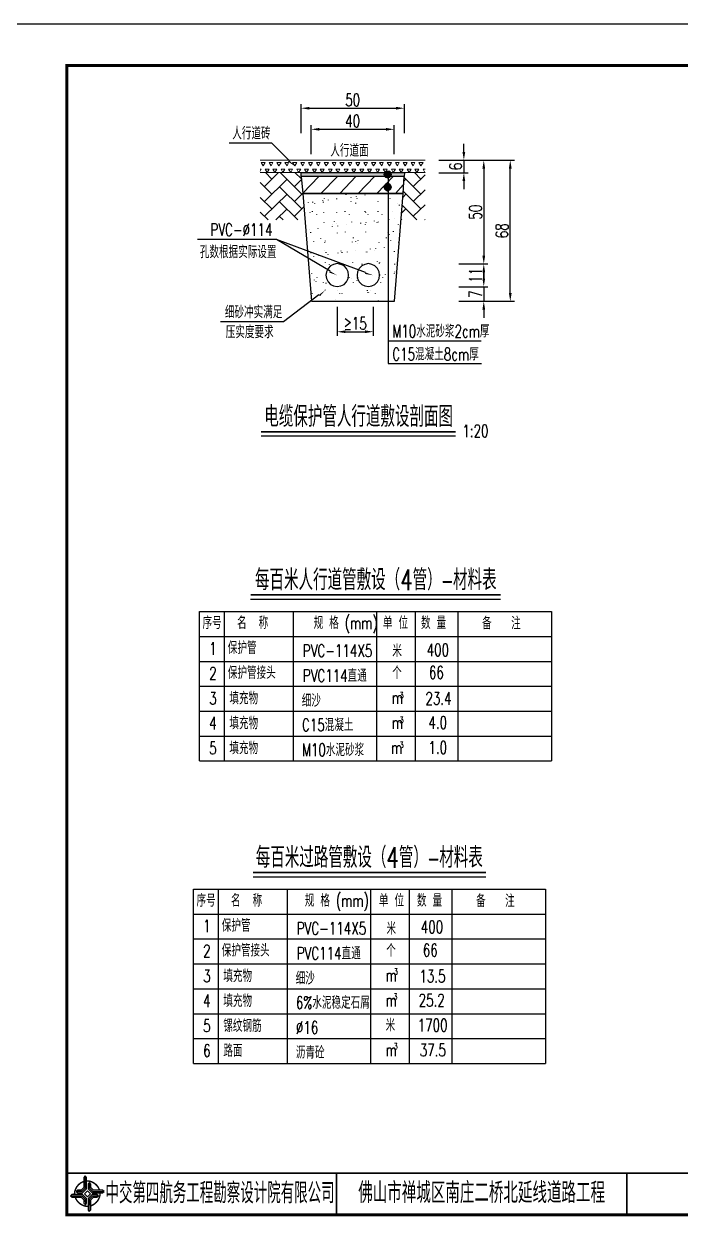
# Model space of a CAD drawing. Extents: x 12342 to 271026, y -9164 to -8044.
# Drawn here: x 16229.6 to 16388, y -8857.7 to -8567.5 of the extents above; entities that cross this region are included whole.
import ezdxf
from ezdxf.enums import TextEntityAlignment as Align

# ---------------------------------------------------------------- set-up
doc = ezdxf.new("R2010")
doc.units = 0
doc.header["$LTSCALE"] = 2
doc.header["$PDMODE"] = 32
doc.header["$PDSIZE"] = 0.3
doc.linetypes.add('DASHED', pattern=[0.75, 0.5, -0.25])
doc.layers.get('0').update_dxf_attribs({"linetype": 'CONTINUOUS'})
doc.layers.get('DEFPOINTS').update_dxf_attribs({"linetype": 'CONTINUOUS'})
for name, color, linetype in [('1', 251, 'DASHED'), ('1111111111', 7, 'CONTINUOUS'), ('图层1', 7, 'CONTINUOUS'), ('图框', 7, 'CONTINUOUS'), ('尺寸标注', 4, 'CONTINUOUS'), ('文字', 7, 'CONTINUOUS'), ('边线', 7, 'CONTINUOUS')]:
    doc.layers.add(name, color=color, linetype=linetype)
doc.styles.get("Standard").update_dxf_attribs({"font": 'simplex1.shx', "width": 0.7, "bigfont": 'hztxt.shx'})
doc.dimstyles.new('1：20', dxfattribs={"dimtxt": 3, "dimasz": 2, "dimexe": 1, "dimexo": 1, "dimgap": 0.5, "dimtad": 1, "dimlfac": 2, "dimrnd": 0.0095, "dimdsep": 46, "dimtxsty": 'Standard', "dimcen": 0.09, "dimclrd": 256, "dimclre": 256, "dimclrt": 256, "dimadec": 0, "dimazin": 0, "dimtfac": 1, "dimtix": 1, "dimtmove": 2, "dimatfit": 3, "dimfxl": 0, "dimtolj": 1, "dimtzin": 0, "dimarcsym": 0})

# ---------------------------------------------------------------- blocks, each defined once
blk = doc.blocks.new('tb')
at = {"lineweight": -3}
h = blk.add_hatch(color=256, dxfattribs=at)
h.paths.add_polyline_path([(-1.23, -0.13), (-3.78, -0.14), (-4.14, -0.41), (-1.4, -0.44), (-0.56, -1.24), (-0.54, -2.62), (-0.27, -2.2), (-0.26, -1.06)])
h.paths.add_polyline_path([(0.13, -1.08), (0.14, -3.86), (0.41, -4.26), (0.44, -1.24), (1.25, -0.43), (2.66, -0.43), (2.26, -0.16), (1.07, -0.15)])
h.paths.add_polyline_path([(1.08, 0.3), (3.62, 0.3), (4.02, 0.56), (1.25, 0.57), (0.43, 1.39), (0.43, 2.8), (0.16, 2.41), (0.15, 1.24)])
h.paths.add_polyline_path([(-0.28, 1.21), (-0.28, 3.99), (-0.56, 4.39), (-0.57, 1.41), (-1.38, 0.6), (-2.74, 0.56), (-2.33, 0.3), (-1.2, 0.29)])
for p, q in [((-0.56, 4.39), (-0.57, 1.41)), ((-1.38, 0.6), (-2.74, 0.56)), ((-0.57, 1.41), (-1.38, 0.6)), ((0.43, 2.8), (0.43, 1.39)), ((0.43, 1.39), (1.25, 0.57)), ((1.25, 0.57), (4.02, 0.56)), ((-4.14, -0.41), (-1.4, -0.44)), ((-1.4, -0.44), (-0.56, -1.24)), ((-0.56, -1.24), (-0.54, -2.62)), ((0.41, -4.26), (0.44, -1.24)), ((0.44, -1.24), (1.25, -0.43)), ((1.25, -0.43), (2.66, -0.43))]:
    blk.add_line(p, q, dxfattribs=at)
at = {"lineweight": -3, "const_width": 0.35, "flags": 128}
for points in [[(-0.9, 3.02, 0.324167), (-3.16, -0.14)], [(2.88, 0.92, 0.324403), (-0.24, 3.15)], [(0.75, -2.86, 0.325418), (3.02, 0.26)], [(-2.98, -0.76, 0.322976), (0.14, -2.98)]]:
    blk.add_lwpolyline(points, format="xyb", dxfattribs=at)
at = {"lineweight": -3, "flags": 128}
for points in [[(-0.9, 3.99), (-0.9, 1.58), (-1.53, 0.91), (-2.34, 0.91), (-2.74, 0.56), (-2.33, 0.3), (-1.2, 0.29), (-0.28, 1.21), (-0.28, 3.99), (-0.56, 4.39)], [(-0.04, 0.77), (0.68, 0.04), (-0.04, -0.69), (-0.77, 0.05)], [(3.62, 0.92), (1.43, 0.92), (0.77, 1.54), (0.77, 2.38), (0.43, 2.8), (0.16, 2.41), (0.15, 1.24), (1.08, 0.3), (3.62, 0.3), (4.02, 0.56)], [(-3.73, -0.76), (-1.54, -0.76), (-0.89, -1.39), (-0.89, -2.21), (-0.54, -2.62), (-0.27, -2.2), (-0.26, -1.06), (-1.23, -0.13), (-3.78, -0.14), (-4.14, -0.41)], [(0.75, -3.85), (0.75, -1.43), (1.4, -0.78), (2.26, -0.78), (2.66, -0.43), (2.26, -0.16), (1.07, -0.15), (0.13, -1.08), (0.14, -3.86), (0.41, -4.26)]]:
    blk.add_lwpolyline(points, close=True, dxfattribs=at)
blk = doc.blocks.new('*D873')
at = {"layer": 'DEFPOINTS', "color": 0}
for p in [(16321.29, -8587.83), (16296.38, -8600.9), (16321.29, -8600.9)]:
    blk.add_point(p, dxfattribs=at)
at = {"layer": '尺寸标注', "lineweight": -2}
for p, q in [((16296.38, -8593.83), (16296.38, -8586.83)), ((16298.38, -8587.83), (16319.29, -8587.83)), ((16321.29, -8593.83), (16321.29, -8586.83))]:
    blk.add_line(p, q, dxfattribs=at)
at = {"layer": '尺寸标注'}
for points in [[(16298.38, -8587.5), (16298.38, -8588.16), (16296.38, -8587.83)], [(16319.29, -8587.5), (16319.29, -8588.16), (16321.29, -8587.83)]]:
    blk.add_solid(points, dxfattribs=at)
at = {"layer": '尺寸标注', "insert": (16308.83, -8585.83), "char_height": 3, "attachment_point": 5}
blk.add_mtext('\\A1;50', dxfattribs=at)
blk = doc.blocks.new('*D874')
at = {"layer": 'DEFPOINTS', "color": 0}
for p in [(16318.83, -8592.91), (16298.83, -8600.18), (16318.83, -8600.18)]:
    blk.add_point(p, dxfattribs=at)
at = {"layer": '尺寸标注', "lineweight": -2}
for p, q in [((16298.83, -8598.91), (16298.83, -8591.91)), ((16318.83, -8598.91), (16318.83, -8591.91)), ((16300.83, -8592.91), (16316.83, -8592.91))]:
    blk.add_line(p, q, dxfattribs=at)
at = {"layer": '尺寸标注'}
for points in [[(16300.83, -8592.57), (16300.83, -8593.24), (16298.83, -8592.91)], [(16316.83, -8592.57), (16316.83, -8593.24), (16318.83, -8592.91)]]:
    blk.add_solid(points, dxfattribs=at)
at = {"layer": '尺寸标注', "insert": (16308.83, -8590.91), "char_height": 3, "attachment_point": 5}
blk.add_mtext('\\A1;40', dxfattribs=at)
blk = doc.blocks.new('*D890')
at = {"layer": 'DEFPOINTS', "color": 0}
for p in [(16326.3, -8600.37), (16326.3, -8603.37), (16335.64, -8603.37)]:
    blk.add_point(p, dxfattribs=at)
at = {"layer": '尺寸标注', "lineweight": -2}
for p, q in [((16335.64, -8598.37), (16335.64, -8596.37)), ((16329.64, -8600.37), (16336.64, -8600.37)), ((16335.64, -8600.37), (16335.64, -8603.37)), ((16329.64, -8603.37), (16336.64, -8603.37)), ((16335.64, -8605.37), (16335.64, -8607.37))]:
    blk.add_line(p, q, dxfattribs=at)
at = {"layer": '尺寸标注'}
for points in [[(16335.3, -8598.37), (16335.97, -8598.37), (16335.64, -8600.37)], [(16335.3, -8605.37), (16335.97, -8605.37), (16335.64, -8603.37)]]:
    blk.add_solid(points, dxfattribs=at)
at = {"layer": '尺寸标注', "insert": (16333.64, -8601.87), "char_height": 3, "attachment_point": 5, "rotation": 90}
blk.add_mtext('\\A1;6', dxfattribs=at)
blk = doc.blocks.new('*D891')
at = {"layer": 'DEFPOINTS', "color": 0}
for p in [(16326.3, -8600.37), (16326.3, -8625.37), (16340.44, -8625.37)]:
    blk.add_point(p, dxfattribs=at)
at = {"layer": '尺寸标注', "lineweight": -2}
for p, q in [((16334.44, -8600.37), (16341.44, -8600.37)), ((16340.44, -8602.37), (16340.44, -8623.37)), ((16334.44, -8625.37), (16341.44, -8625.37))]:
    blk.add_line(p, q, dxfattribs=at)
at = {"layer": '尺寸标注'}
for points in [[(16340.11, -8602.37), (16340.77, -8602.37), (16340.44, -8600.37)], [(16340.11, -8623.37), (16340.77, -8623.37), (16340.44, -8625.37)]]:
    blk.add_solid(points, dxfattribs=at)
at = {"layer": '尺寸标注', "insert": (16338.44, -8612.87), "char_height": 3, "attachment_point": 5, "rotation": 90}
blk.add_mtext('\\A1;50', dxfattribs=at)
blk = doc.blocks.new('*D875')
at = {"layer": 'DEFPOINTS', "color": 0}
for p in [(16326.3, -8625.37), (16326.3, -8630.87), (16340.44, -8630.87)]:
    blk.add_point(p, dxfattribs=at)
at = {"layer": '尺寸标注', "lineweight": -2}
for p, q in [((16334.44, -8625.37), (16341.44, -8625.37)), ((16340.44, -8627.37), (16340.44, -8628.87)), ((16334.44, -8630.87), (16341.44, -8630.87))]:
    blk.add_line(p, q, dxfattribs=at)
at = {"layer": '尺寸标注'}
for points in [[(16340.11, -8627.37), (16340.77, -8627.37), (16340.44, -8625.37)], [(16340.11, -8628.87), (16340.77, -8628.87), (16340.44, -8630.87)]]:
    blk.add_solid(points, dxfattribs=at)
at = {"layer": '尺寸标注', "insert": (16338.44, -8628.12), "char_height": 3, "attachment_point": 5, "rotation": 90}
blk.add_mtext('\\A1;11', dxfattribs=at)
blk = doc.blocks.new('*D876')
at = {"layer": 'DEFPOINTS', "color": 0}
for p in [(16326.3, -8630.87), (16326.3, -8634.37), (16340.44, -8634.37)]:
    blk.add_point(p, dxfattribs=at)
at = {"layer": '尺寸标注', "lineweight": -2}
for p, q in [((16340.44, -8628.87), (16340.44, -8626.87)), ((16334.44, -8630.87), (16341.44, -8630.87)), ((16340.44, -8630.87), (16340.44, -8634.37)), ((16334.44, -8634.37), (16341.44, -8634.37)), ((16340.44, -8636.37), (16340.44, -8638.37))]:
    blk.add_line(p, q, dxfattribs=at)
at = {"layer": '尺寸标注'}
for points in [[(16340.11, -8628.87), (16340.77, -8628.87), (16340.44, -8630.87)], [(16340.11, -8636.37), (16340.77, -8636.37), (16340.44, -8634.37)]]:
    blk.add_solid(points, dxfattribs=at)
at = {"layer": '尺寸标注', "insert": (16338.44, -8632.62), "char_height": 3, "attachment_point": 5, "rotation": 90}
blk.add_mtext('\\A1;7', dxfattribs=at)
blk = doc.blocks.new('*D877')
at = {"layer": 'DEFPOINTS', "color": 0}
for p in [(16326.3, -8600.37), (16346.82, -8600.37), (16326.3, -8634.37)]:
    blk.add_point(p, dxfattribs=at)
at = {"layer": '尺寸标注', "lineweight": -2}
for p, q in [((16340.82, -8600.37), (16347.82, -8600.37)), ((16346.82, -8632.37), (16346.82, -8602.37)), ((16340.82, -8634.37), (16347.82, -8634.37))]:
    blk.add_line(p, q, dxfattribs=at)
at = {"layer": '尺寸标注'}
for points in [[(16346.49, -8602.37), (16347.16, -8602.37), (16346.82, -8600.37)], [(16346.49, -8632.37), (16347.16, -8632.37), (16346.82, -8634.37)]]:
    blk.add_solid(points, dxfattribs=at)
at = {"layer": '尺寸标注', "insert": (16344.82, -8617.37), "char_height": 3, "attachment_point": 5, "rotation": 90}
blk.add_mtext('\\A1;68', dxfattribs=at)
blk = doc.blocks.new('*D878')
at = {"layer": 'DEFPOINTS', "color": 0}
for p in [(16305.09, -8628.09), (16313.81, -8628.09), (16313.81, -8641.7)]:
    blk.add_point(p, dxfattribs=at)
at = {"layer": '尺寸标注', "lineweight": -2}
for p, q in [((16305.09, -8635.7), (16305.09, -8642.7)), ((16313.81, -8635.7), (16313.81, -8642.7)), ((16307.09, -8641.7), (16311.81, -8641.7))]:
    blk.add_line(p, q, dxfattribs=at)
at = {"layer": '尺寸标注'}
for points in [[(16307.09, -8641.37), (16307.09, -8642.03), (16305.09, -8641.7)], [(16311.81, -8641.37), (16311.81, -8642.03), (16313.81, -8641.7)]]:
    blk.add_solid(points, dxfattribs=at)
at = {"layer": '尺寸标注', "insert": (16309.45, -8639.7), "char_height": 3, "attachment_point": 5}
blk.add_mtext('\\A1;≥15', dxfattribs=at)
blk = doc.blocks.new('DIM')
at = {"color": 4}
blk.add_lwpolyline([(-1, -0.1, 0.2, 0, 0), (0, 0, 0, 0, 0)], format="xyseb", dxfattribs=at)

msp = doc.modelspace()

# ---------------------------------------------------------------- hatches: boundary and pattern name
at = {"linetype": 'ByBlock'}
h = msp.add_hatch(color=2, dxfattribs=at)
h.dxf.hatch_style = 2
h.paths.add_polyline_path([(16296.375843, -8603.284172), (16296.439244, -8604.298582), (16321.228869, -8604.298582)])
h = msp.add_hatch(color=2, dxfattribs=at)
h.dxf.hatch_style = 2
h.paths.add_polyline_path([(16296.375843, -8603.284172), (16321.29227, -8603.284172), (16321.228869, -8604.298582)])
h = msp.add_hatch(color=2, dxfattribs=at)
h.dxf.hatch_style = 2
h.paths.add_polyline_path([(16316.473826, -8603.284172), (16316.347025, -8603.791377), (16318.185641, -8603.791377)])
h = msp.add_hatch(color=2, dxfattribs=at)
h.dxf.hatch_style = 2
h.paths.add_polyline_path([(16316.473826, -8603.284172), (16316.347025, -8603.791377), (16318.185641, -8603.791377)])
h = msp.add_hatch(color=2, dxfattribs=at)
h.dxf.hatch_style = 2
h.paths.add_polyline_path([(16316.854229, -8602.96717), (16316.473826, -8603.284172), (16317.99544, -8603.284172)])
h = msp.add_hatch(color=2, dxfattribs=at)
h.dxf.hatch_style = 2
h.paths.add_polyline_path([(16316.854229, -8602.96717), (16316.473826, -8603.284172), (16317.99544, -8603.284172)])
h = msp.add_hatch(color=2, dxfattribs=at)
h.dxf.hatch_style = 2
h.paths.add_polyline_path([(16316.473826, -8603.284172), (16317.99544, -8603.284172), (16318.185641, -8603.791377)])
h = msp.add_hatch(color=2, dxfattribs=at)
h.dxf.hatch_style = 2
h.paths.add_polyline_path([(16316.473826, -8603.284172), (16317.99544, -8603.284172), (16318.185641, -8603.791377)])
h = msp.add_hatch(color=2, dxfattribs=at)
h.dxf.hatch_style = 2
h.paths.add_polyline_path([(16317.234633, -8602.903769), (16316.854229, -8602.96717), (16317.741837, -8602.96717)])
h = msp.add_hatch(color=2, dxfattribs=at)
h.dxf.hatch_style = 2
h.paths.add_polyline_path([(16317.234633, -8602.903769), (16316.854229, -8602.96717), (16317.741837, -8602.96717)])
h = msp.add_hatch(color=2, dxfattribs=at)
h.dxf.hatch_style = 2
h.paths.add_polyline_path([(16316.854229, -8602.96717), (16317.741837, -8602.96717), (16317.99544, -8603.284172)])
h = msp.add_hatch(color=2, dxfattribs=at)
h.dxf.hatch_style = 2
h.paths.add_polyline_path([(16316.854229, -8602.96717), (16317.741837, -8602.96717), (16317.99544, -8603.284172)])
h = msp.add_hatch(color=2, dxfattribs=at)
h.dxf.hatch_style = 2
h.paths.add_polyline_path([(16316.347025, -8603.791377), (16316.473826, -8604.235181), (16317.99544, -8604.235181)])
h = msp.add_hatch(color=2, dxfattribs=at)
h.dxf.hatch_style = 2
h.paths.add_polyline_path([(16316.347025, -8603.791377), (16318.185641, -8603.791377), (16317.99544, -8604.235181)])
h = msp.add_hatch(color=2, dxfattribs=at)
h.dxf.hatch_style = 2
h.paths.add_polyline_path([(16316.347025, -8603.791377), (16316.473826, -8604.235181), (16317.99544, -8604.235181)])
h = msp.add_hatch(color=2, dxfattribs=at)
h.dxf.hatch_style = 2
h.paths.add_polyline_path([(16316.347025, -8603.791377), (16318.185641, -8603.791377), (16317.99544, -8604.235181)])
h = msp.add_hatch(color=2, dxfattribs=at)
h.dxf.hatch_style = 2
h.paths.add_polyline_path([(16316.473826, -8606.454201), (16316.347025, -8606.834605), (16318.185641, -8606.834605)])
h = msp.add_hatch(color=2, dxfattribs=at)
h.dxf.hatch_style = 2
h.paths.add_polyline_path([(16316.473826, -8606.454201), (16316.347025, -8606.834605), (16318.185641, -8606.834605)])
h = msp.add_hatch(color=2, dxfattribs=at)
h.dxf.hatch_style = 2
h.paths.add_polyline_path([(16316.473826, -8604.235181), (16316.854229, -8604.552184), (16317.741837, -8604.552184)])
h = msp.add_hatch(color=2, dxfattribs=at)
h.dxf.hatch_style = 2
h.paths.add_polyline_path([(16316.473826, -8604.235181), (16317.99544, -8604.235181), (16317.741837, -8604.552184)])
h = msp.add_hatch(color=2, dxfattribs=at)
h.dxf.hatch_style = 2
h.paths.add_polyline_path([(16316.473826, -8604.235181), (16316.854229, -8604.552184), (16317.741837, -8604.552184)])
h = msp.add_hatch(color=2, dxfattribs=at)
h.dxf.hatch_style = 2
h.paths.add_polyline_path([(16316.473826, -8604.235181), (16317.99544, -8604.235181), (16317.741837, -8604.552184)])
h = msp.add_hatch(color=2, dxfattribs=at)
h.dxf.hatch_style = 2
h.paths.add_polyline_path([(16316.854229, -8606.073798), (16316.473826, -8606.454201), (16317.99544, -8606.454201)])
h = msp.add_hatch(color=2, dxfattribs=at)
h.dxf.hatch_style = 2
h.paths.add_polyline_path([(16316.854229, -8606.073798), (16316.473826, -8606.454201), (16317.99544, -8606.454201)])
h = msp.add_hatch(color=2, dxfattribs=at)
h.dxf.hatch_style = 2
h.paths.add_polyline_path([(16316.473826, -8606.454201), (16317.99544, -8606.454201), (16318.185641, -8606.834605)])
h = msp.add_hatch(color=2, dxfattribs=at)
h.dxf.hatch_style = 2
h.paths.add_polyline_path([(16316.473826, -8606.454201), (16317.99544, -8606.454201), (16318.185641, -8606.834605)])
h = msp.add_hatch(color=2, dxfattribs=at)
h.dxf.hatch_style = 2
h.paths.add_polyline_path([(16316.854229, -8604.552184), (16317.741837, -8604.552184), (16317.234633, -8604.678985)])
h = msp.add_hatch(color=2, dxfattribs=at)
h.dxf.hatch_style = 2
h.paths.add_polyline_path([(16316.854229, -8604.552184), (16317.741837, -8604.552184), (16317.234633, -8604.678985)])
h = msp.add_hatch(color=2, dxfattribs=at)
h.dxf.hatch_style = 2
h.paths.add_polyline_path([(16317.234633, -8605.946997), (16316.854229, -8606.073798), (16317.741837, -8606.073798)])
h = msp.add_hatch(color=2, dxfattribs=at)
h.dxf.hatch_style = 2
h.paths.add_polyline_path([(16317.234633, -8605.946997), (16316.854229, -8606.073798), (16317.741837, -8606.073798)])
h = msp.add_hatch(color=2, dxfattribs=at)
h.dxf.hatch_style = 2
h.paths.add_polyline_path([(16316.854229, -8606.073798), (16317.741837, -8606.073798), (16317.99544, -8606.454201)])
h = msp.add_hatch(color=2, dxfattribs=at)
h.dxf.hatch_style = 2
h.paths.add_polyline_path([(16316.854229, -8606.073798), (16317.741837, -8606.073798), (16317.99544, -8606.454201)])
h = msp.add_hatch(color=2, dxfattribs=at)
h.dxf.hatch_style = 2
h.paths.add_polyline_path([(16316.347025, -8606.834605), (16316.473826, -8607.278409), (16317.99544, -8607.278409)])
h = msp.add_hatch(color=2, dxfattribs=at)
h.dxf.hatch_style = 2
h.paths.add_polyline_path([(16316.347025, -8606.834605), (16318.185641, -8606.834605), (16317.99544, -8607.278409)])
h = msp.add_hatch(color=2, dxfattribs=at)
h.dxf.hatch_style = 2
h.paths.add_polyline_path([(16316.347025, -8606.834605), (16316.473826, -8607.278409), (16317.99544, -8607.278409)])
h = msp.add_hatch(color=2, dxfattribs=at)
h.dxf.hatch_style = 2
h.paths.add_polyline_path([(16316.347025, -8606.834605), (16318.185641, -8606.834605), (16317.99544, -8607.278409)])
h = msp.add_hatch(color=2, dxfattribs=at)
h.dxf.hatch_style = 2
h.paths.add_polyline_path([(16316.473826, -8607.278409), (16316.854229, -8607.595412), (16317.741837, -8607.595412)])
h = msp.add_hatch(color=2, dxfattribs=at)
h.dxf.hatch_style = 2
h.paths.add_polyline_path([(16316.473826, -8607.278409), (16317.99544, -8607.278409), (16317.741837, -8607.595412)])
h = msp.add_hatch(color=2, dxfattribs=at)
h.dxf.hatch_style = 2
h.paths.add_polyline_path([(16316.473826, -8607.278409), (16316.854229, -8607.595412), (16317.741837, -8607.595412)])
h = msp.add_hatch(color=2, dxfattribs=at)
h.dxf.hatch_style = 2
h.paths.add_polyline_path([(16316.473826, -8607.278409), (16317.99544, -8607.278409), (16317.741837, -8607.595412)])
h = msp.add_hatch(color=2, dxfattribs=at)
h.dxf.hatch_style = 2
h.paths.add_polyline_path([(16316.854229, -8607.595412), (16317.741837, -8607.595412), (16317.234633, -8607.785613)])
h = msp.add_hatch(color=2, dxfattribs=at)
h.dxf.hatch_style = 2
h.paths.add_polyline_path([(16316.854229, -8607.595412), (16317.741837, -8607.595412), (16317.234633, -8607.785613)])

# ---------------------------------------------------------------- linework, layer by layer
at = {"layer": '1', "color": 1, "linetype": 'ByBlock', "lineweight": 9}
msp.add_lwpolyline([(16326.300915, -8600.367746), (16286.548754, -8600.367746)], dxfattribs=at)
at = {"layer": '1', "color": 2, "linetype": 'ByBlock', "lineweight": 9}
for points in [[(16286.548754, -8602.96717), (16286.738955, -8602.523366)], [(16286.548754, -8602.523366), (16286.738955, -8602.523366)], [(16326.300915, -8603.284172), (16286.548754, -8603.284172)], [(16287.24616, -8601.699158), (16286.738955, -8600.874951)], [(16286.738955, -8600.874951), (16287.753365, -8600.874951)], [(16287.24616, -8601.699158), (16287.753365, -8600.874951)], [(16288.197169, -8603.284172), (16287.753365, -8602.523366)], [(16287.753365, -8602.523366), (16288.704373, -8602.523366)], [(16288.197169, -8603.284172), (16288.704373, -8602.523366)], [(16289.211578, -8601.699158), (16288.704373, -8600.874951)], [(16288.704373, -8600.874951), (16289.591981, -8600.874951)], [(16289.211578, -8601.699158), (16289.591981, -8600.874951)], [(16290.099186, -8603.284172), (16289.591981, -8602.523366)], [(16289.591981, -8602.523366), (16290.54299, -8602.523366)], [(16290.099186, -8603.284172), (16290.54299, -8602.523366)], [(16291.050195, -8601.699158), (16290.54299, -8600.874951)], [(16290.54299, -8600.874951), (16291.557399, -8600.874951)], [(16291.050195, -8601.699158), (16291.557399, -8600.874951)], [(16292.001203, -8603.284172), (16291.557399, -8602.523366)], [(16291.557399, -8602.523366), (16292.508408, -8602.523366)], [(16292.001203, -8603.284172), (16292.508408, -8602.523366)], [(16293.015612, -8601.699158), (16292.508408, -8600.874951)], [(16292.508408, -8600.874951), (16293.396016, -8600.874951)], [(16293.015612, -8601.699158), (16293.396016, -8600.874951)], [(16293.903221, -8603.284172), (16293.396016, -8602.523366)], [(16293.396016, -8602.523366), (16294.347025, -8602.523366)], [(16293.903221, -8603.284172), (16294.347025, -8602.523366)], [(16294.854229, -8601.699158), (16294.347025, -8600.874951)], [(16294.347025, -8600.874951), (16295.361434, -8600.874951)], [(16294.854229, -8601.699158), (16295.361434, -8600.874951)], [(16295.805238, -8603.284172), (16295.361434, -8602.523366)], [(16295.361434, -8602.523366), (16296.312442, -8602.523366)], [(16295.805238, -8603.284172), (16296.312442, -8602.523366)], [(16296.819647, -8601.699158), (16296.312442, -8600.874951)], [(16296.312442, -8600.874951), (16297.20005, -8600.874951)], [(16296.819647, -8601.699158), (16297.20005, -8600.874951)], [(16297.707255, -8603.284172), (16297.20005, -8602.523366)], [(16297.20005, -8602.523366), (16298.151059, -8602.523366)], [(16297.707255, -8603.284172), (16298.151059, -8602.523366)], [(16298.658264, -8601.699158), (16298.151059, -8600.874951)], [(16298.151059, -8600.874951), (16299.165468, -8600.874951)], [(16298.658264, -8601.699158), (16299.165468, -8600.874951)], [(16299.609272, -8603.284172), (16299.165468, -8602.523366)], [(16299.165468, -8602.523366), (16300.116477, -8602.523366)], [(16299.609272, -8603.284172), (16300.116477, -8602.523366)], [(16300.623682, -8601.699158), (16300.116477, -8600.874951)], [(16300.116477, -8600.874951), (16301.004085, -8600.874951)], [(16300.623682, -8601.699158), (16301.004085, -8600.874951)], [(16301.51129, -8603.284172), (16301.004085, -8602.523366)], [(16301.004085, -8602.523366), (16301.955094, -8602.523366)], [(16301.51129, -8603.284172), (16301.955094, -8602.523366)], [(16302.462298, -8601.699158), (16301.955094, -8600.874951)], [(16301.955094, -8600.874951), (16302.969503, -8600.874951)], [(16302.462298, -8601.699158), (16302.969503, -8600.874951)], [(16303.413307, -8603.284172), (16302.969503, -8602.523366)], [(16302.969503, -8602.523366), (16303.920512, -8602.523366)], [(16303.413307, -8603.284172), (16303.920512, -8602.523366)], [(16304.427716, -8601.699158), (16303.920512, -8600.874951)], [(16303.920512, -8600.874951), (16304.80812, -8600.874951)], [(16304.427716, -8601.699158), (16304.80812, -8600.874951)], [(16305.315324, -8603.284172), (16304.80812, -8602.523366)], [(16304.80812, -8602.523366), (16305.759128, -8602.523366)], [(16305.315324, -8603.284172), (16305.759128, -8602.523366)], [(16306.266333, -8601.699158), (16305.759128, -8600.874951)], [(16305.759128, -8600.874951), (16306.773538, -8600.874951)], [(16306.266333, -8601.699158), (16306.773538, -8600.874951)], [(16307.217342, -8603.284172), (16306.773538, -8602.523366)], [(16306.773538, -8602.523366), (16307.724546, -8602.523366)], [(16307.217342, -8603.284172), (16307.724546, -8602.523366)], [(16308.231751, -8601.699158), (16307.724546, -8600.874951)], [(16307.724546, -8600.874951), (16308.612154, -8600.874951)], [(16308.231751, -8601.699158), (16308.612154, -8600.874951)], [(16309.119359, -8603.284172), (16308.612154, -8602.523366)], [(16308.612154, -8602.523366), (16309.563163, -8602.523366)], [(16309.119359, -8603.284172), (16309.563163, -8602.523366)], [(16310.070367, -8601.699158), (16309.563163, -8600.874951)], [(16309.563163, -8600.874951), (16310.577572, -8600.874951)], [(16310.070367, -8601.699158), (16310.577572, -8600.874951)], [(16311.021376, -8603.284172), (16310.577572, -8602.523366)], [(16310.577572, -8602.523366), (16311.528581, -8602.523366)], [(16311.021376, -8603.284172), (16311.528581, -8602.523366)], [(16312.035785, -8601.699158), (16311.528581, -8600.874951)], [(16311.528581, -8600.874951), (16312.416189, -8600.874951)], [(16312.035785, -8601.699158), (16312.416189, -8600.874951)], [(16312.923393, -8603.284172), (16312.416189, -8602.523366)], [(16312.416189, -8602.523366), (16313.367197, -8602.523366)], [(16312.923393, -8603.284172), (16313.367197, -8602.523366)], [(16313.874402, -8601.699158), (16313.367197, -8600.874951)], [(16313.367197, -8600.874951), (16314.381607, -8600.874951)], [(16313.874402, -8601.699158), (16314.381607, -8600.874951)], [(16314.825411, -8603.284172), (16314.381607, -8602.523366)], [(16314.381607, -8602.523366), (16315.332615, -8602.523366)], [(16314.825411, -8603.284172), (16315.332615, -8602.523366)], [(16315.83982, -8601.699158), (16315.332615, -8600.874951)], [(16315.332615, -8600.874951), (16316.220223, -8600.874951)], [(16315.83982, -8601.699158), (16316.220223, -8600.874951)], [(16316.727428, -8603.284172), (16316.220223, -8602.523366)], [(16316.220223, -8602.523366), (16317.171232, -8602.523366)], [(16318.185641, -8603.791377), (16317.99544, -8603.284172), (16317.741837, -8602.96717), (16317.234633, -8602.903769), (16316.854229, -8602.96717), (16316.473826, -8603.284172), (16316.347025, -8603.791377), (16316.473826, -8604.235181), (16316.854229, -8604.552184), (16317.234633, -8604.678985), (16317.741837, -8604.552184), (16317.99544, -8604.235181), (16318.185641, -8603.791377)], [(16316.727428, -8603.284172), (16317.171232, -8602.523366)], [(16317.678437, -8601.699158), (16317.171232, -8600.874951)], [(16317.171232, -8600.874951), (16318.185641, -8600.874951)], [(16317.678437, -8601.699158), (16318.185641, -8600.874951)], [(16318.629445, -8603.284172), (16318.185641, -8602.523366)], [(16318.185641, -8602.523366), (16319.13665, -8602.523366)], [(16318.629445, -8603.284172), (16319.13665, -8602.523366)], [(16319.643855, -8601.699158), (16319.13665, -8600.874951)], [(16319.13665, -8600.874951), (16320.024258, -8600.874951)], [(16319.643855, -8601.699158), (16320.024258, -8600.874951)], [(16320.531463, -8603.284172), (16320.024258, -8602.523366)], [(16320.024258, -8602.523366), (16320.975267, -8602.523366)], [(16320.531463, -8603.284172), (16320.975267, -8602.523366)], [(16321.482471, -8601.699158), (16320.975267, -8600.874951)], [(16320.975267, -8600.874951), (16321.989676, -8600.874951)], [(16321.482471, -8601.699158), (16321.989676, -8600.874951)], [(16322.43348, -8603.284172), (16321.989676, -8602.523366)], [(16321.989676, -8602.523366), (16322.940684, -8602.523366)], [(16322.43348, -8603.284172), (16322.940684, -8602.523366)], [(16323.447889, -8601.699158), (16322.940684, -8600.874951)], [(16322.940684, -8600.874951), (16323.828293, -8600.874951)], [(16323.447889, -8601.699158), (16323.828293, -8600.874951)], [(16324.335497, -8603.284172), (16323.828293, -8602.523366)], [(16323.828293, -8602.523366), (16324.779301, -8602.523366)], [(16324.335497, -8603.284172), (16324.779301, -8602.523366)], [(16325.286506, -8601.699158), (16324.779301, -8600.874951)], [(16324.779301, -8600.874951), (16325.79371, -8600.874951)], [(16325.286506, -8601.699158), (16325.79371, -8600.874951)], [(16326.237514, -8603.284172), (16325.79371, -8602.523366)], [(16325.79371, -8602.523366), (16326.300915, -8602.523366)], [(16326.237514, -8603.284172), (16326.300915, -8603.220772)], [(16318.185641, -8606.834605), (16317.99544, -8606.454201), (16317.741837, -8606.073798), (16317.234633, -8605.946997), (16316.854229, -8606.073798), (16316.473826, -8606.454201), (16316.347025, -8606.834605), (16316.473826, -8607.278409), (16316.854229, -8607.595412), (16317.234633, -8607.785613), (16317.741837, -8607.595412), (16317.99544, -8607.278409), (16318.185641, -8606.834605)], [(16320.911866, -8609.307227), (16321.672673, -8608.54642)]]:
    msp.add_lwpolyline(points, dxfattribs=at)
at = {"layer": '1', "color": 8, "linetype": 'ByBlock', "lineweight": 9}
for points in [[(16287.563163, -8606.707804), (16290.986794, -8603.284172)], [(16289.338379, -8604.932587), (16287.816765, -8603.284172)], [(16296.566045, -8608.54642), (16291.367197, -8603.284172)], [(16296.566045, -8604.932587), (16294.91763, -8603.284172)], [(16325.223105, -8604.932587), (16323.701491, -8603.284172)], [(16289.338379, -8608.54642), (16286.548754, -8605.693394)], [(16287.563163, -8610.321636), (16293.015612, -8604.932587)], [(16294.790829, -8606.707804), (16296.566045, -8604.932587)], [(16296.819647, -8608.292818), (16300.687082, -8604.298582)], [(16301.194287, -8608.356219), (16305.188523, -8604.298582)], [(16305.695728, -8608.356219), (16309.626563, -8604.298582)], [(16310.133768, -8608.356219), (16314.128004, -8604.298582)], [(16314.635209, -8608.356219), (16318.629445, -8604.298582)], [(16319.13665, -8608.356219), (16321.038667, -8606.3274)], [(16321.165468, -8605.439792), (16321.672673, -8604.932587)], [(16325.223105, -8608.54642), (16321.228869, -8604.488783)], [(16323.447889, -8606.707804), (16326.300915, -8603.918178)], [(16289.338379, -8612.096853), (16286.548754, -8609.307227)], [(16287.563163, -8613.872069), (16293.015612, -8608.54642)], [(16296.566045, -8612.096853), (16291.113595, -8606.707804)], [(16294.790829, -8610.321636), (16296.819647, -8608.292818)], [(16325.223105, -8612.096853), (16320.975267, -8607.849014)], [(16323.447889, -8610.321636), (16326.300915, -8607.46861)], [(16290.289388, -8614.696276), (16293.015612, -8612.096853)], [(16295.615036, -8614.696276), (16291.113595, -8610.321636)], [(16294.790829, -8613.872069), (16297.073249, -8611.589648)], [(16320.531463, -8613.174662), (16321.672673, -8612.096853)], [(16324.272097, -8614.696276), (16320.721664, -8611.145844)], [(16323.447889, -8613.872069), (16326.300915, -8611.082443)], [(16288.450771, -8614.696276), (16286.548754, -8612.857659)], [(16292.064604, -8614.696276), (16291.113595, -8613.872069)], [(16320.721664, -8614.696276), (16320.468062, -8614.442674)], [(16326.110713, -8614.696276), (16326.300915, -8614.632876)]]:
    msp.add_lwpolyline(points, dxfattribs=at)
at = {"layer": '1', "color": 2, "linetype": 'ByBlock', "lineweight": 30}
for points in [[(16296.439244, -8604.298582), (16296.375843, -8603.284172), (16321.29227, -8603.284172), (16321.228869, -8604.298582), (16296.439244, -8604.298582)], [(16296.819647, -8608.356219), (16320.975267, -8608.356219), (16321.228869, -8604.298582), (16296.439244, -8604.298582), (16296.819647, -8608.356219)]]:
    msp.add_lwpolyline(points, dxfattribs=at)
at = {"layer": '1', "color": 2, "linetype": 'ByBlock', "lineweight": 25}
for points in [[(16307.280742, -8608.736622), (16307.280742, -8608.609821)], [(16308.485353, -8609.307227), (16308.485353, -8609.243827)], [(16309.753365, -8609.117025), (16309.753365, -8609.053625)], [(16311.845584, -8608.800023), (16311.845584, -8608.736622)], [(16315.205814, -8608.356219), (16315.205814, -8608.292818)], [(16317.171232, -8608.48302), (16317.171232, -8608.356219)], [(16298.151059, -8610.638639), (16298.151059, -8610.575239)], [(16299.228869, -8610.511838), (16299.228869, -8610.385037)], [(16299.672673, -8610.892242), (16299.672673, -8610.828841)], [(16301.638091, -8610.131435), (16301.638091, -8610.068034)], [(16301.764892, -8610.511838), (16301.764892, -8610.385037)], [(16302.018494, -8609.560829), (16302.018494, -8609.497429)], [(16302.969503, -8610.004634), (16302.969503, -8609.877832)], [(16304.998321, -8609.751031), (16304.998321, -8609.62423)], [(16308.485353, -8610.385037), (16308.485353, -8610.321636)], [(16309.563163, -8610.76544), (16309.563163, -8610.638639)], [(16309.880166, -8609.560829), (16309.880166, -8609.497429)], [(16314.952212, -8610.385037), (16314.952212, -8610.321636)], [(16317.868638, -8609.560829), (16317.868638, -8609.497429)], [(16319.707255, -8610.828841), (16319.707255, -8610.76544)], [(16320.151059, -8611.272645), (16320.151059, -8611.145844)], [(16298.594863, -8612.92106), (16298.594863, -8612.857659)], [(16299.165468, -8612.794259), (16299.165468, -8612.667458)], [(16300.179878, -8613.428265), (16300.179878, -8613.364864)], [(16301.891693, -8612.92106), (16301.891693, -8612.857659)], [(16304.427716, -8615.203481), (16304.427716, -8615.14008)], [(16304.998321, -8613.047861), (16304.998321, -8612.92106)], [(16307.02714, -8612.794259), (16307.02714, -8612.667458)], [(16308.10495, -8613.428265), (16308.10495, -8613.364864)], [(16308.612154, -8615.330282), (16308.612154, -8615.203481)], [(16311.845584, -8612.794259), (16311.845584, -8612.667458)], [(16312.035785, -8613.047861), (16312.035785, -8612.92106)], [(16312.54299, -8613.428265), (16312.54299, -8613.364864)], [(16314.128004, -8615.07668), (16314.128004, -8614.949878)], [(16314.952212, -8612.794259), (16314.952212, -8612.667458)], [(16315.079013, -8615.330282), (16315.079013, -8615.203481)], [(16315.966621, -8613.428265), (16315.966621, -8613.364864)], [(16317.615036, -8614.632876), (16317.615036, -8614.569475)], [(16318.502644, -8612.667458), (16318.502644, -8612.604057)], [(16318.946448, -8614.442674), (16318.946448, -8614.379273)], [(16298.468062, -8617.168899), (16298.468062, -8617.105498)], [(16298.721664, -8617.866305), (16298.721664, -8617.739504)], [(16300.49688, -8616.915296), (16300.49688, -8616.851896)], [(16301.955094, -8615.393683), (16301.955094, -8615.330282)], [(16303.983912, -8616.408092), (16303.983912, -8616.344691)], [(16304.047313, -8615.964288), (16304.047313, -8615.900887)], [(16304.934921, -8615.647285), (16304.934921, -8615.583884)], [(16305.188523, -8617.929706), (16305.188523, -8617.866305)], [(16305.251924, -8616.21789), (16305.251924, -8616.154489)], [(16307.09054, -8617.676103), (16307.09054, -8617.612703)], [(16307.344143, -8615.964288), (16307.344143, -8615.900887)], [(16310.767774, -8615.583884), (16310.767774, -8615.457083)], [(16311.908984, -8615.900887), (16311.908984, -8615.837487)], [(16312.035785, -8617.676103), (16312.035785, -8617.612703)], [(16312.099186, -8615.393683), (16312.099186, -8615.330282)], [(16314.69861, -8615.457083), (16314.69861, -8615.393683)], [(16317.234633, -8617.739504), (16317.234633, -8617.676103)], [(16318.692846, -8617.612703), (16318.692846, -8617.485902)], [(16319.897457, -8615.900887), (16319.897457, -8615.837487)], [(16299.482471, -8619.958524), (16299.482471, -8619.895123)], [(16301.194287, -8619.197717), (16301.194287, -8619.134317)], [(16302.145295, -8620.212126), (16302.145295, -8620.148726)], [(16302.272097, -8619.895123), (16302.272097, -8619.768322)], [(16308.802356, -8620.148726), (16308.802356, -8620.021925)], [(16309.055958, -8619.134317), (16309.055958, -8619.007515)], [(16309.626563, -8620.021925), (16309.626563, -8619.958524)], [(16310.070367, -8620.465729), (16310.070367, -8620.402328)], [(16310.133768, -8619.768322), (16310.133768, -8619.704922)], [(16315.205814, -8620.212126), (16315.205814, -8620.148726)], [(16316.98103, -8619.134317), (16316.98103, -8619.007515)], [(16317.678437, -8618.246708), (16317.678437, -8618.183308)], [(16317.99544, -8619.768322), (16317.99544, -8619.704922)], [(16319.960857, -8620.212126), (16319.960857, -8620.148726)], [(16298.21446, -8622.304345), (16298.21446, -8622.240945)], [(16298.848465, -8622.748149), (16298.848465, -8622.684749)], [(16299.482471, -8623.572357), (16299.482471, -8623.508956)], [(16300.750483, -8623.445556), (16300.750483, -8623.318755)], [(16302.018494, -8622.240945), (16302.018494, -8622.177544)], [(16302.462298, -8622.684749), (16302.462298, -8622.557948)], [(16302.906102, -8623.191953), (16302.906102, -8623.065152)], [(16305.315324, -8622.748149), (16305.315324, -8622.684749)], [(16306.076131, -8622.304345), (16306.076131, -8622.240945)], [(16306.266333, -8622.684749), (16306.266333, -8622.557948)], [(16307.597745, -8622.494547), (16307.597745, -8622.431146)], [(16309.626563, -8622.240945), (16309.626563, -8622.177544)], [(16312.162587, -8622.494547), (16312.162587, -8622.431146)], [(16312.289388, -8622.494547), (16312.289388, -8622.431146)], [(16313.113595, -8621.797141), (16313.113595, -8621.73374)], [(16314.064604, -8622.240945), (16314.064604, -8622.177544)], [(16314.445007, -8621.67034), (16314.445007, -8621.543538)], [(16316.473826, -8621.416737), (16316.473826, -8621.289936)], [(16318.883048, -8622.431146), (16318.883048, -8622.304345)], [(16302.272097, -8625.093971), (16302.272097, -8625.03057)], [(16307.851347, -8628.073798), (16307.724546, -8627.24959), (16307.344143, -8626.488783), (16306.773538, -8625.791377), (16305.94933, -8625.474374), (16305.061722, -8625.284172), (16304.237514, -8625.474374), (16303.476708, -8625.791377), (16302.906102, -8626.488783), (16302.525699, -8627.24959), (16302.398898, -8628.073798), (16302.525699, -8628.898005), (16302.906102, -8629.658812), (16303.476708, -8630.292818), (16304.237514, -8630.673221), (16305.061722, -8630.800023), (16305.94933, -8630.673221), (16306.773538, -8630.292818), (16307.344143, -8629.658812), (16307.724546, -8628.898005), (16307.851347, -8628.073798)], [(16303.223105, -8625.537775), (16303.223105, -8625.474374)], [(16304.681318, -8624.713567), (16304.681318, -8624.586766)], [(16308.865757, -8625.03057), (16308.865757, -8624.96717)], [(16315.332615, -8628.073798), (16315.205814, -8627.24959), (16314.825411, -8626.488783), (16314.191405, -8625.791377), (16313.430598, -8625.474374), (16312.606391, -8625.284172), (16311.782183, -8625.474374), (16311.021376, -8625.791377), (16310.38737, -8626.488783), (16310.006967, -8627.24959), (16309.880166, -8628.073798), (16310.006967, -8628.898005), (16310.38737, -8629.658812), (16311.021376, -8630.292818), (16311.782183, -8630.673221), (16312.606391, -8630.800023), (16313.430598, -8630.673221), (16314.191405, -8630.292818), (16314.825411, -8629.658812), (16315.205814, -8628.898005), (16315.332615, -8628.073798)], [(16311.148177, -8625.474374), (16311.148177, -8625.347573)], [(16314.825411, -8624.776968), (16314.825411, -8624.713567)], [(16315.332615, -8625.220772), (16315.332615, -8625.093971)], [(16315.396016, -8625.093971), (16315.396016, -8625.03057)], [(16319.009849, -8625.474374), (16319.009849, -8625.347573)], [(16298.975267, -8627.629994), (16298.975267, -8627.566593)], [(16299.609272, -8629.278409), (16299.609272, -8629.151608)], [(16299.989676, -8629.658812), (16299.989676, -8629.595412)], [(16300.243278, -8628.644403), (16300.243278, -8628.581002)], [(16301.764892, -8629.849014), (16301.764892, -8629.785613)], [(16308.10495, -8628.644403), (16308.10495, -8628.581002)], [(16308.612154, -8628.898005), (16308.612154, -8628.834605)], [(16309.880166, -8629.40521), (16309.880166, -8629.341809)], [(16310.006967, -8628.771204), (16310.006967, -8628.644403)], [(16315.459416, -8628.073798), (16315.459416, -8628.010397)], [(16316.093422, -8628.644403), (16316.093422, -8628.581002)], [(16316.727428, -8627.883596), (16316.727428, -8627.820195)], [(16317.488235, -8627.24959), (16317.488235, -8627.122789)], [(16318.883048, -8627.629994), (16318.883048, -8627.566593)], [(16319.009849, -8627.312991), (16319.009849, -8627.24959)], [(16299.165468, -8632.575239), (16299.165468, -8632.448438)], [(16302.272097, -8631.687631), (16302.272097, -8631.62423)], [(16302.462298, -8630.039216), (16302.462298, -8629.912415)], [(16305.251924, -8631.877832), (16305.251924, -8631.814432)], [(16305.695728, -8632.575239), (16305.695728, -8632.448438)], [(16306.329733, -8632.575239), (16306.329733, -8632.448438)], [(16309.055958, -8629.912415), (16309.055958, -8629.849014)], [(16312.416189, -8631.814432), (16312.416189, -8631.687631)], [(16312.54299, -8632.321636), (16312.54299, -8632.194835)], [(16312.859993, -8632.194835), (16312.859993, -8632.131435)], [(16313.176996, -8631.877832), (16313.176996, -8631.814432)], [(16314.318206, -8632.575239), (16314.318206, -8632.448438)], [(16315.586218, -8629.912415), (16315.586218, -8629.849014)], [(16304.744719, -8633.970051), (16304.744719, -8633.906651)], [(16315.079013, -8634.223654), (16315.079013, -8634.160253)]]:
    msp.add_lwpolyline(points, dxfattribs=at)
at = {"layer": '1111111111', "color": 7}
for p, q in [((16317.350401, -8643.931076), (16339.786278, -8643.931076)), ((16277.885991, -8709.144499), (16277.885991, -8715.147217)), ((16294.51646, -8709.144499), (16294.51646, -8715.147217)), ((16314.60646, -8709.144499), (16314.60646, -8715.147217)), ((16323.899958, -8709.144499), (16323.899958, -8715.147217)), ((16334.208971, -8709.144499), (16334.208971, -8715.147217)), ((16271.907039, -8715.147217), (16356.788193, -8715.147217)), ((16277.885991, -8715.147217), (16277.885991, -8745.160805)), ((16294.51646, -8715.147217), (16294.51646, -8745.160805)), ((16314.60646, -8715.147217), (16314.60646, -8745.160805)), ((16323.899958, -8715.147217), (16323.899958, -8745.160805)), ((16334.208971, -8715.147217), (16334.208971, -8745.160805)), ((16271.907039, -8721.149935), (16356.788193, -8721.149935)), ((16271.907039, -8727.152652), (16356.788193, -8727.152652)), ((16271.907039, -8733.15537), (16356.788193, -8733.15537)), ((16271.907039, -8739.158088), (16347.541476, -8739.158088)), ((16300.25844, -8739.158088), (16356.788193, -8739.158088)), ((16300.25844, -8739.158088), (16347.541476, -8739.158088)), ((16300.25844, -8739.158088), (16347.541476, -8739.158088)), ((16276.423413, -8776.069785), (16276.423413, -8782.072503)), ((16293.053883, -8776.069785), (16293.053883, -8782.072503)), ((16313.143883, -8776.069785), (16313.143883, -8782.072503)), ((16322.437381, -8776.069785), (16322.437381, -8782.072503)), ((16332.746393, -8776.069785), (16332.746393, -8782.072503)), ((16270.444462, -8782.072503), (16355.325616, -8782.072503)), ((16276.423413, -8782.072503), (16276.423413, -8818.088809)), ((16293.053883, -8782.072503), (16293.053883, -8818.088809)), ((16313.143883, -8782.072503), (16313.143883, -8818.088809)), ((16322.437381, -8782.072503), (16322.437381, -8818.088809)), ((16332.746393, -8782.072503), (16332.746393, -8818.088809)), ((16270.444462, -8788.07522), (16355.325616, -8788.07522)), ((16270.444462, -8794.077938), (16355.325616, -8794.077938)), ((16270.444462, -8800.080656), (16355.325616, -8800.080656)), ((16270.444462, -8806.083373), (16346.078899, -8806.083373)), ((16298.795863, -8806.083373), (16355.325616, -8806.083373)), ((16298.795863, -8806.083373), (16346.078899, -8806.083373)), ((16298.795863, -8806.083373), (16346.078899, -8806.083373)), ((16270.444462, -8812.086091), (16355.325616, -8812.086091))]:
    msp.add_line(p, q, dxfattribs=at)
at = {"layer": '图层1'}
for p, q in [((16317.350401, -8603.284172), (16317.350401, -8649.36934)), ((16317.350401, -8649.36934), (16339.922985, -8649.36934))]:
    msp.add_line(p, q, dxfattribs=at)
at = {"layer": '图层1', "color": 4}
for points in [[(16293.505283, -8600.39177), (16289.339107, -8596.221415), (16279.058458, -8596.221415)], [(16303.365518, -8627.075918), (16290.506112, -8619.471365), (16271.411555, -8619.471365)], [(16311.931269, -8627.399846), (16290.506112, -8619.471365)], [(16300.679618, -8632.834194), (16292.129029, -8639.330925), (16277.001015, -8639.330925)]]:
    msp.add_lwpolyline(points, dxfattribs=at)
at = {"layer": '图框'}
msp.add_lwpolyline([(16629.923771, -8864.543704), (16629.923771, -8567.543704), (16209.923771, -8567.543704), (16209.923771, -8864.543704)], close=True, dxfattribs=at)
for points, const_width in [([(16619.923771, -8577.543704), (16239.923771, -8577.543704), (16239.923771, -8854.543704), (16619.923771, -8854.543704), (16619.923771, -8577.543704)], 0.7), ([(16239.923771, -8844.543704), (16619.923771, -8844.543704)], 0.4), ([(16304.923771, -8844.543704), (16304.923771, -8854.543704)], 0.4), ([(16374.923771, -8854.543704), (16374.923771, -8844.543704)], 0.4)]:
    msp.add_lwpolyline(points, dxfattribs=dict(at, const_width=const_width))
at = {"layer": '图框', "color": 1}
msp.add_lwpolyline([(16298.911866, -8634.350455), (16318.883048, -8634.350455), (16320.975267, -8608.356219), (16296.819647, -8608.356219), (16298.911866, -8634.350455)], dxfattribs=at)
at = {"layer": '文字'}
for p, q in [((16286.74995, -8666.792271), (16333.635859, -8666.792271)), ((16284.199175, -8706.144499), (16344.496058, -8706.144499)), ((16284.807381, -8773.069785), (16340.962697, -8773.069785))]:
    msp.add_line(p, q, dxfattribs=at)
at = {"layer": '文字', "const_width": 0.4}
for points in [[(16286.74995, -8665.792271), (16333.635859, -8665.792271)], [(16284.199175, -8705.144499), (16344.496058, -8705.144499)], [(16284.807381, -8772.069785), (16340.962697, -8772.069785)]]:
    msp.add_lwpolyline(points, dxfattribs=at)
at = {"layer": '边线', "color": 1}
for p, q in [((16356.788193, -8709.144499), (16356.788193, -8715.147217)), ((16356.788193, -8715.147217), (16356.788193, -8745.160805)), ((16271.907039, -8745.160805), (16356.788193, -8745.160805)), ((16355.325616, -8776.069785), (16355.325616, -8782.072503)), ((16355.325616, -8782.072503), (16355.325616, -8818.088809)), ((16270.444462, -8818.088809), (16355.325616, -8818.088809))]:
    msp.add_line(p, q, dxfattribs=at)
for points in [[(16271.907039, -8709.144499), (16356.788193, -8709.144499), (16356.788193, -8709.144499)], [(16271.907039, -8715.147217), (16271.907039, -8709.144499)], [(16271.907039, -8745.160805), (16271.907039, -8715.147217)], [(16270.444462, -8776.069785), (16355.325616, -8776.069785), (16355.325616, -8776.069785)], [(16270.444462, -8782.072503), (16270.444462, -8776.069785)], [(16270.444462, -8818.088809), (16270.444462, -8782.072503)]]:
    msp.add_lwpolyline(points, dxfattribs=at)

# ---------------------------------------------------------------- block references
at = {"layer": '1111111111', "color": 7, "yscale": 2, "zscale": 2}
for p, xscale, rotation in [((16294.918787, -8601.806692), 2.000000000000007, 314.9712747153581), ((16305.08703, -8628.093954), 1.999999999999976, 329.4015768937057), ((16302.272097, -8631.62423), 2.000000000000018, 37.22754047399892)]:
    msp.add_blockref('DIM', p, dxfattribs=dict(at, xscale=xscale, rotation=rotation))
at = {"layer": '图层1', "xscale": 1.999999999999994, "yscale": 2, "zscale": 2, "rotation": 339.692767463077}
msp.add_blockref('DIM', (16313.80696, -8628.093954), dxfattribs=at)
at = {"layer": '图框', "lineweight": -3}
msp.add_blockref('tb', (16244.919504, -8849.538367), dxfattribs=at)

# ---------------------------------------------------------------- texts
at = {"layer": '1111111111', "color": 7, "width": 0.7}
for s, height, p in [('人行道砖', 3, (16279.793089, -8595.367489)), ('人行道面', 3, (16303.435105, -8599.51382)), ('PVC-%%C114', 3, (16274.547147, -8618.617439)), ('孔数根据实际设置', 3, (16271.977814, -8623.975174)), ('细砂冲实满足', 3, (16278.013391, -8638.476999)), ('压实度要求', 3, (16278.225516, -8643.268801)), ('M10水泥砂浆2cm厚', 3, (16318.382968, -8643.07715)), ('C15混凝土8cm厚', 3, (16318.382968, -8648.606706)), ('序号', 3, (16272.6419, -8713.366612)), ('名  称', 3, (16280.963133, -8713.366612)), ('规 格 (mm)', 3, (16299.417322, -8713.366612)), ('单 位', 3, (16316.126605, -8713.366612)), ('数 量', 3, (16325.308887, -8713.366612)), ('备   注', 3, (16340.038217, -8713.449946)), ('1', 3, (16274.242493, -8719.542069)), ('保护管', 3, (16278.728668, -8719.383471)), ('米', 3, (16318.3852, -8720.089592)), ('PVC-114X5', 3, (16296.815125, -8720.089592)), ('400', 3, (16326.66103, -8719.897401)), ('2', 3, (16274.242493, -8725.544787)), ('保护管接头', 3, (16278.728668, -8725.386189)), ('个', 3, (16318.355491, -8725.40732)), ('66', 3, (16327.207173, -8725.333635)), ('PVC114直通', 3, (16296.815125, -8726.09231)), ('填充物', 3, (16279.107777, -8731.547505)), ('3', 3, (16274.242493, -8731.547505)), ('细沙', 3, (16296.545983, -8732.095027)), ('m', 3, (16318.2545, -8731.410038)), ('3', 1.5, (16320.127495, -8730.055109)), ('23.4', 3, (16326.37751, -8731.602906)), ('填充物', 3, (16279.107777, -8737.550222)), ('4', 3, (16274.242493, -8737.550222)), ('C15混凝土', 3, (16296.60139, -8737.980793)), ('m', 3, (16318.263937, -8737.412756)), ('3', 1.5, (16320.119054, -8736.040486)), ('4.0', 3, (16327.09121, -8737.412756)), ('5', 3, (16274.242493, -8743.55294)), ('填充物', 3, (16279.107777, -8743.55294)), ('M10水泥砂浆', 3, (16296.60139, -8743.98351)), ('m', 3, (16318.068794, -8743.415473)), ('3', 1.5, (16320.127538, -8742.026538)), ('1.0', 3, (16327.09121, -8743.415473)), ('序号', 3, (16271.179322, -8780.291898)), ('名  称', 3, (16279.500556, -8780.291898)), ('规 格 (mm)', 3, (16297.288843, -8780.291898)), ('单 位', 3, (16315.158768, -8780.291898)), ('数 量', 3, (16324.32815, -8780.291898)), ('备   注', 3, (16338.57564, -8780.375232)), ('1', 3, (16272.779916, -8786.467355)), ('保护管', 3, (16277.266091, -8786.308757)), ('PVC-114X5', 3, (16295.352548, -8787.014878)), ('米', 3, (16316.981581, -8787.014878)), ('400', 3, (16325.256545, -8786.671959)), ('保护管接头', 3, (16277.266091, -8792.311475)), ('个', 3, (16316.926982, -8792.332606)), ('66', 3, (16325.744596, -8792.258921)), ('2', 3, (16272.779916, -8792.470073)), ('PVC114直通', 3, (16295.352548, -8793.017596)), ('填充物', 3, (16277.6452, -8798.472791)), ('3', 3, (16272.779916, -8798.472791)), ('细沙', 3, (16295.083406, -8799.020313)), ('m', 3, (16316.767984, -8798.335324)), ('3', 1.5, (16318.721365, -8796.688835)), ('13.5', 3, (16324.914933, -8798.528192)), ('4', 3, (16272.779916, -8804.475508)), ('填充物', 3, (16277.6452, -8804.475508)), ('6%%%水泥稳定石屑', 3, (16295.138813, -8804.906078)), ('m', 3, (16316.767984, -8804.338041)), ('3', 1.5, (16318.634789, -8802.75292)), ('25.2', 3, (16324.738065, -8804.338041)), ('5', 3, (16272.779916, -8810.478226)), ('镙纹钢筋', 3, (16277.6452, -8810.478226)), ('%%C16', 3, (16295.138813, -8810.908796)), ('米', 3, (16316.767984, -8810.340759)), ('1700', 3, (16324.509287, -8810.340759)), ('6', 3, (16272.779916, -8816.480944)), ('路面', 3, (16277.6452, -8816.480944)), ('沥青砼', 3, (16295.138813, -8816.911514)), ('m', 3, (16316.767984, -8816.343477)), ('3', 1.5, (16318.697167, -8814.718787)), ('37.5', 3, (16325.00498, -8816.343477))]:
    msp.add_text(s, height=height, dxfattribs=at).set_placement(p)
at = {"layer": '图框'}
for s, width, p in [('中交第四航务工程勘察设计院有限公司', 0.65, (16276.854611, -8849.295261)), ('佛山市禅城区南庄二桥北延线道路工程', 0.7, (16339.923771, -8849.229003))]:
    msp.add_text(s, height=5, dxfattribs=dict(at, width=width)).set_placement(p, align=Align.MIDDLE_CENTER)
at = {"layer": '文字', "width": 0.7}
for s, height, p in [('电缆保护管人行道敷设剖面图', 5, (16310.267021, -8662.136925)), ('1:20', 3, (16338.423725, -8665.614369)), ('每百米人行道管敷设（4管）—材料表', 5, (16314.403761, -8701.489154)), ('每百米过路管敷设（4管）—材料表', 5, (16312.840314, -8768.414439))]:
    msp.add_text(s, height=height, dxfattribs=at).set_placement(p, align=Align.MIDDLE_CENTER)

# ---------------------------------------------------------------- dimensions: what is measured, and where the dimension line sits
at = {"layer": '尺寸标注'}
for base, p1, p2, text, picture, middle in [((16321.29227, -8587.828661), (16296.375843, -8600.903061), (16321.29227, -8600.903061), '50', '*D873', (16308.834056, -8585.828661)), ((16313.80696, -8641.700482), (16305.08703, -8628.093954), (16313.80696, -8628.093954), '≥15', '*D878', (16309.446995, -8639.700482))]:
    dim = msp.add_linear_dim(base=base, p1=p1, p2=p2, text=text, dimstyle='1：20', dxfattribs=at)
    dim.commit()
    dim.dimension.update_dxf_attribs({"geometry": picture, "text_midpoint": middle})
dim = msp.add_linear_dim(base=(16318.834056, -8592.907648), p1=(16298.834056, -8600.182762), p2=(16318.834056, -8600.182762), dimstyle='1：20', dxfattribs=at)
dim.commit()
dim.dimension.update_dxf_attribs({"geometry": '*D874', "text_midpoint": (16308.834056, -8590.907648)})
for base, p1, p2, picture, middle in [((16335.637494, -8603.367746), (16326.300915, -8600.367746), (16326.300915, -8603.367746), '*D890', (16333.637494, -8601.867746)), ((16340.43849, -8625.367746), (16326.300915, -8600.367746), (16326.300915, -8625.367746), '*D891', (16338.43849, -8612.867746)), ((16346.823142, -8600.367746), (16326.300915, -8634.367746), (16326.300915, -8600.367746), '*D877', (16344.823142, -8617.367746)), ((16340.43849, -8630.867746), (16326.300915, -8625.367746), (16326.300915, -8630.867746), '*D875', (16338.43849, -8628.117746)), ((16340.43849, -8634.367746), (16326.300915, -8630.867746), (16326.300915, -8634.367746), '*D876', (16338.43849, -8632.617746))]:
    dim = msp.add_linear_dim(base=base, p1=p1, p2=p2, angle=90, dimstyle='1：20', dxfattribs=at)
    dim.commit()
    dim.dimension.update_dxf_attribs({"geometry": picture, "text_midpoint": middle})

doc.saveas('drawing.dxf')
